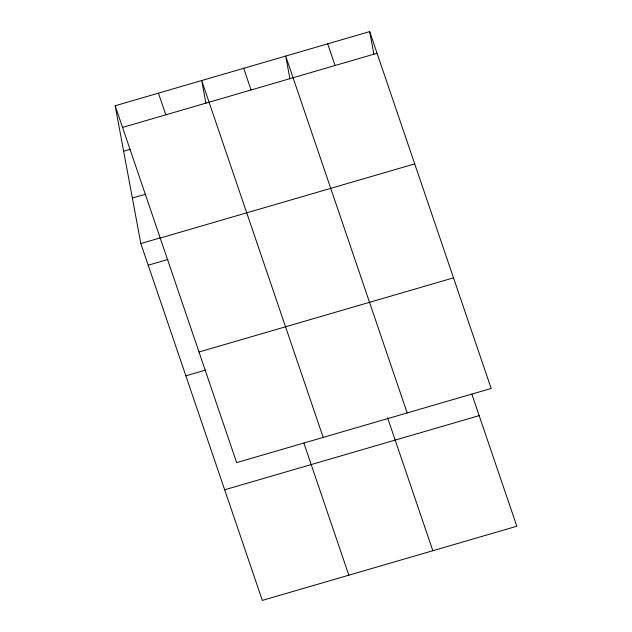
<?xml version="1.0" encoding="UTF-8"?>
<svg xmlns="http://www.w3.org/2000/svg" width="632" height="632" viewBox="0 0 632 632"><rect width="100%" height="100%" fill="white"/><g stroke="black" fill="none" stroke-linecap="round" stroke-linejoin="round"><path stroke-width="0.95" d="M115.174 105.757L369.68 31.6L491.167 388.459L236.66 462.616L115.174 105.757L140.833 243.541L262.32 600.4L516.826 526.243L471.859 394.147M122.553 127.427L377.059 53.27M123.635 151.222L130.224 149.302M132.365 198.069L145.534 194.229M140.833 243.541L160.583 237.782M160.204 238.043L414.718 163.886M148.204 265.211L167.962 259.452M199.001 352.008L453.515 277.851M185.863 375.827L205.613 370.068M224.66 489.784L479.174 415.635M327.692 43.837L335.071 65.507M407.182 412.933L285.696 56.074L289.93 78.803M387.55 417.681L432.841 550.717M243.699 68.303L251.078 89.981M323.189 437.407L201.703 80.541L205.937 103.277M303.881 443.087L348.848 575.191M158.435 93.149L165.813 114.819M369.68 31.6L373.915 54.336"/></g></svg>
